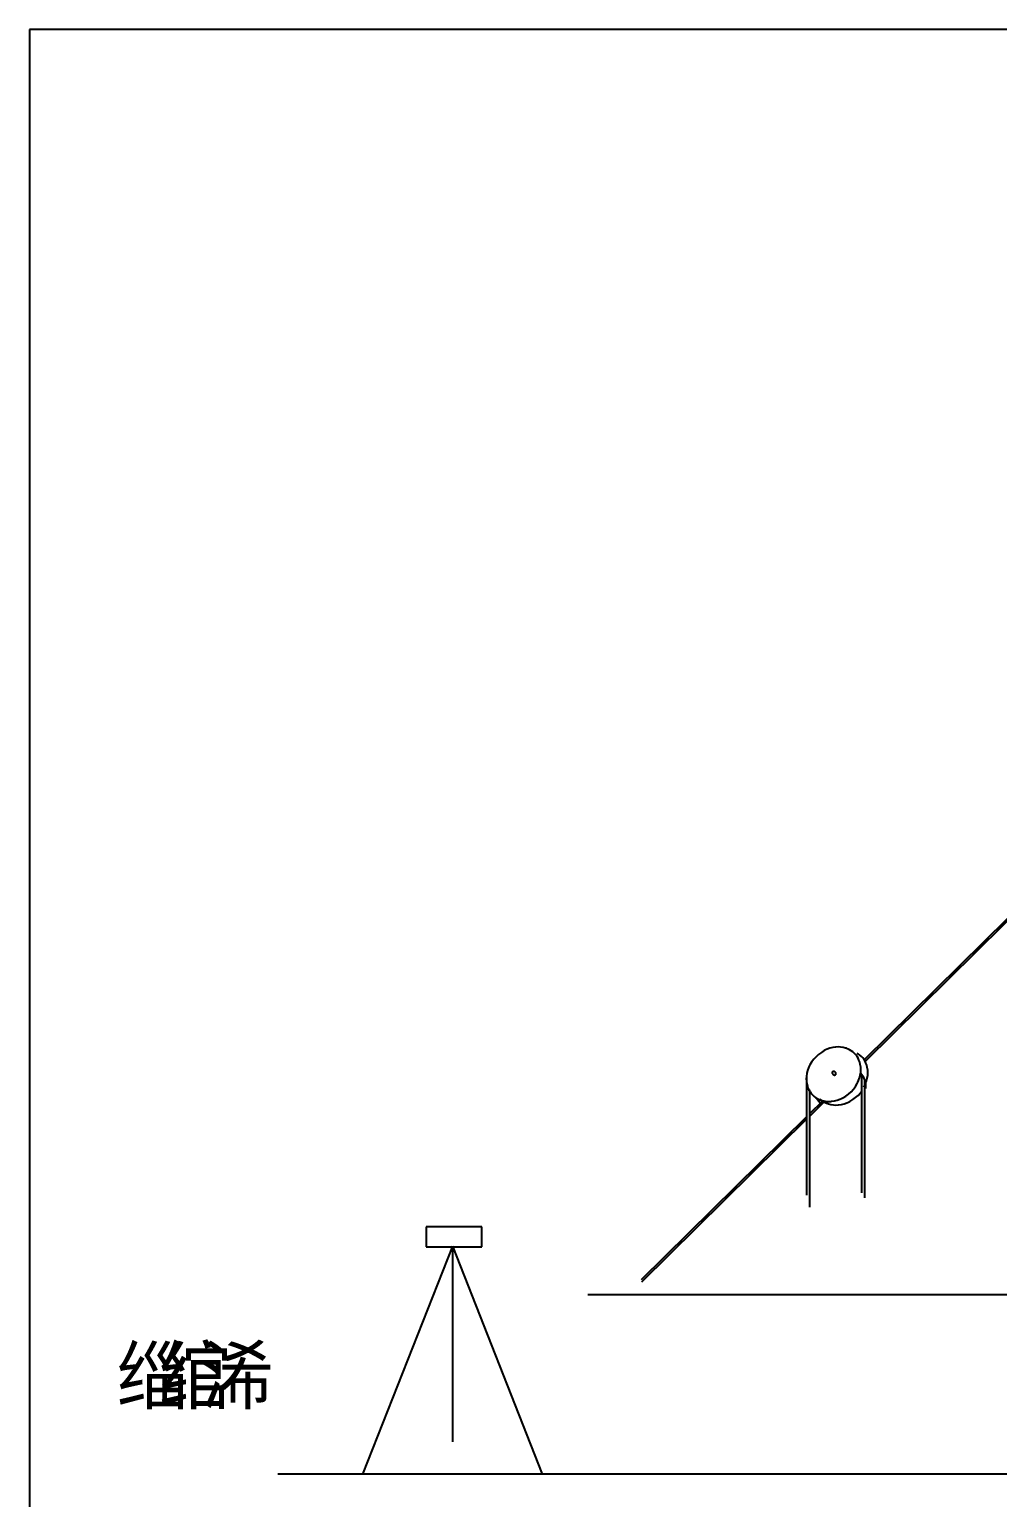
# Model space of a CAD drawing. Header units: metres. Extents: x 0 to 420, y 0 to 297.
# Drawn here: x 0 to 123.2, y 110.2 to 297 of the extents above; entities that cross this region are included whole.
import ezdxf

# ---------------------------------------------------------------- set-up
doc = ezdxf.new("R2010")
doc.units = ezdxf.units.M

msp = doc.modelspace()

# ---------------------------------------------------------------- linework, layer by layer
for p, q in [((420, 296.97), (0, 296.97)), ((0, 296.97), (0, 0)), ((215.66, 274.02), (106.21, 165.88)), ((215.69, 273.73), (106.32, 165.68)), ((98.87, 163.59), (98.87, 148.66)), ((105.87, 163.88), (105.87, 148.95)), ((106.24, 163.23), (106.24, 148.3)), ((99.24, 162.06), (99.24, 147.13)), ((100.9, 160.63), (99.24, 159)), ((101.09, 160.51), (99.24, 158.68)), ((98.87, 158.64), (77.85, 137.87)), ((98.87, 158.32), (77.88, 137.58)), ((57.55, 144.63), (50.5, 144.63)), ((50.5, 144.63), (50.5, 142.1)), ((57.55, 142.1), (57.55, 144.63)), ((53.81, 142.18), (42.39, 113.15)), ((50.5, 142.1), (57.55, 142.1)), ((53.81, 142.18), (65.23, 113.15)), ((53.81, 142.18), (53.81, 117.3)), ((71.03, 136.02), (372.3, 136.02)), ((31.59, 113.21), (332.86, 113.21))]:
    msp.add_line(p, q)
for points in [[(100.08, 166.27), (99.78, 165.95), (99.52, 165.59), (99.3, 165.22), (99.22, 165.06)], [(101.29, 167.13), (101.13, 167.05), (100.76, 166.83), (100.4, 166.57), (100.08, 166.27)], [(102.61, 167.5), (102.57, 167.49), (102.2, 167.44), (101.84, 167.35), (101.49, 167.22), (101.29, 167.13)], [(103.94, 167.34), (103.84, 167.37), (103.53, 167.45), (103.21, 167.49), (102.9, 167.51), (102.61, 167.5)], [(104.96, 166.7), (104.77, 166.88), (104.56, 167.03), (104.34, 167.16), (104.1, 167.28), (103.94, 167.34)], [(105.6, 165.67), (105.54, 165.84), (105.43, 166.08), (105.29, 166.3), (105.14, 166.51), (104.96, 166.7)], [(105.86, 166.32), (105.66, 166.49), (105.45, 166.65), (105.31, 166.74)], [(106.49, 165.29), (106.43, 165.46), (106.32, 165.69), (106.19, 165.92), (106.03, 166.13), (105.86, 166.32)], [(99.22, 165.06), (99.13, 164.86), (99, 164.51), (98.91, 164.15), (98.85, 163.78), (98.85, 163.74)], [(102.25, 164.4), (102.24, 164.39), (102.23, 164.39), (102.21, 164.38), (102.2, 164.37), (102.19, 164.36)], [(102.34, 164.41), (102.34, 164.41), (102.32, 164.41), (102.3, 164.41), (102.28, 164.41), (102.26, 164.4), (102.25, 164.4)], [(102.43, 164.38), (102.41, 164.39), (102.39, 164.4), (102.36, 164.41), (102.34, 164.41)], [(102.52, 164.32), (102.49, 164.34), (102.47, 164.36), (102.44, 164.38), (102.43, 164.38)], [(105.76, 164.35), (105.77, 164.63), (105.76, 164.95), (105.71, 165.27), (105.63, 165.58), (105.6, 165.67)], [(106.65, 163.96), (106.67, 164.25), (106.65, 164.57), (106.6, 164.88), (106.53, 165.19), (106.49, 165.29)], [(98.85, 163.74), (98.84, 163.45), (98.85, 163.14), (98.9, 162.82), (98.98, 162.51), (99.01, 162.42)], [(102.15, 164.29), (102.14, 164.27), (102.14, 164.25), (102.14, 164.23), (102.14, 164.21), (102.14, 164.2)], [(102.14, 164.2), (102.14, 164.18), (102.15, 164.16), (102.16, 164.13), (102.17, 164.11)], [(102.19, 164.36), (102.18, 164.35), (102.17, 164.33), (102.16, 164.32), (102.15, 164.31), (102.15, 164.29)], [(102.17, 164.11), (102.17, 164.11), (102.19, 164.08), (102.2, 164.05), (102.23, 164.03)], [(102.23, 164.03), (102.25, 164.01), (102.28, 163.99), (102.31, 163.97), (102.31, 163.97)], [(102.31, 163.97), (102.33, 163.96), (102.36, 163.95), (102.38, 163.94), (102.4, 163.94)], [(102.4, 163.94), (102.41, 163.94), (102.43, 163.94), (102.45, 163.94), (102.47, 163.94), (102.49, 163.95), (102.49, 163.95)], [(102.49, 163.95), (102.51, 163.95), (102.52, 163.96), (102.53, 163.97), (102.55, 163.98), (102.56, 163.99)], [(102.58, 164.23), (102.58, 164.24), (102.56, 164.27), (102.54, 164.3), (102.52, 164.32)], [(102.56, 163.99), (102.57, 164), (102.58, 164.01), (102.59, 164.03), (102.59, 164.04), (102.6, 164.06)], [(102.61, 164.15), (102.6, 164.17), (102.6, 164.19), (102.59, 164.22), (102.58, 164.23)], [(102.6, 164.06), (102.6, 164.08), (102.61, 164.1), (102.61, 164.12), (102.61, 164.14), (102.61, 164.15)], [(104.53, 161.82), (104.83, 162.14), (105.09, 162.5), (105.31, 162.87), (105.39, 163.03)], [(105.39, 163.03), (105.49, 163.23), (105.61, 163.58), (105.7, 163.94), (105.76, 164.31), (105.76, 164.35)], [(106.38, 162.21), (106.4, 162.37), (106.42, 162.58), (106.4, 162.8), (106.37, 163.01), (106.32, 163.22), (106.25, 163.42), (106.16, 163.61), (106.05, 163.8), (105.92, 163.97), (105.78, 164.13), (105.73, 164.17)], [(106.16, 162.41), (106.21, 162.49), (106.29, 162.64)], [(106.29, 162.64), (106.38, 162.85), (106.5, 163.2), (106.59, 163.56), (106.65, 163.93), (106.65, 163.96)], [(99.01, 162.42), (99.07, 162.25), (99.18, 162.01), (99.32, 161.79), (99.47, 161.58), (99.65, 161.39)], [(99.65, 161.39), (99.84, 161.21), (100.05, 161.06), (100.27, 160.92), (100.51, 160.81), (100.67, 160.75)], [(100.2, 160.97), (100.28, 160.82), (100.44, 160.61), (100.61, 160.42)], [(100.54, 160.93), (100.73, 160.76), (100.94, 160.6), (101.17, 160.47), (101.4, 160.36), (101.57, 160.3)], [(100.67, 160.75), (100.77, 160.72), (101.08, 160.64), (101.4, 160.59), (101.71, 160.58), (102, 160.59)], [(102, 160.59), (102.04, 160.6), (102.41, 160.65), (102.77, 160.74), (103.12, 160.87), (103.32, 160.96)], [(103.32, 160.96), (103.48, 161.04), (103.85, 161.26), (104.21, 161.52), (104.53, 161.82)], [(104.21, 160.5), (104.37, 160.58), (104.75, 160.81), (105.1, 161.07), (105.42, 161.36)], [(105.42, 161.36), (105.72, 161.69), (105.8, 161.79)], [(101.57, 160.3), (101.67, 160.26), (101.98, 160.19), (102.29, 160.14), (102.61, 160.12), (102.89, 160.14)], [(102.89, 160.14), (102.93, 160.14), (103.3, 160.19), (103.66, 160.28), (104.01, 160.41), (104.21, 160.5)]]:
    msp.add_lwpolyline(points)

# ---------------------------------------------------------------- texts
for s, p in [('缁', (11.07, 122.18)), ('绾', (16.45, 122.18)), ('浠', (21.83, 122.18))]:
    msp.add_text(s, height=7.07).set_placement(p)

doc.saveas('drawing.dxf')
